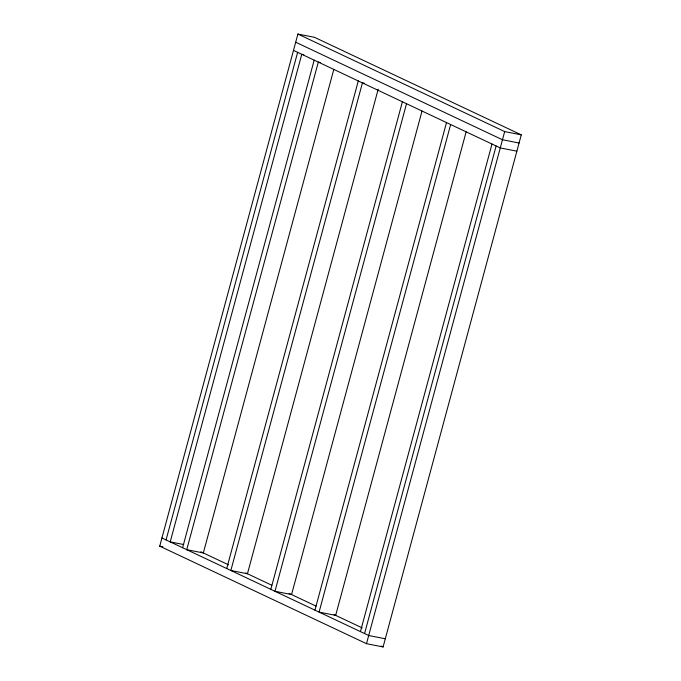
<?xml version="1.0" encoding="UTF-8"?>
<svg xmlns="http://www.w3.org/2000/svg" width="681" height="681" viewBox="0 0 681 681"><rect width="100%" height="100%" fill="white"/><g stroke="black" fill="none" stroke-linecap="round" stroke-linejoin="round"><path stroke-width="1.02" d="M159.729 546.153L297.903 34.05L314.503 37.319L521.271 134.847L383.097 646.95L366.497 643.681L159.729 546.153L162.844 546.766M166.07 539.931L297.631 52.343M182.61 547.737L314.171 60.149M333.792 69.471L203.338 552.946L186.747 549.686L318.308 62.099L320.385 62.507M226.722 568.541L358.283 80.954M378.185 89.245L247.45 573.76L230.859 570.491L362.42 82.903L364.497 83.312M270.834 589.346L402.394 101.758M406.531 103.708L274.971 591.295L291.562 594.564L422.016 111.08M314.945 610.15L446.506 122.571M450.643 124.521L319.083 612.108L335.673 615.369L466.127 131.893M360.436 631.61L491.997 144.023M364.573 633.56L496.134 145.972M366.497 643.681L504.672 131.586L297.903 34.05M303.837 54.701L301.768 54.293L170.207 541.88L183.691 544.536M504.672 131.586L521.271 134.847M519.067 143.019L502.467 139.758L295.699 42.222M516.862 151.191L500.263 147.93L293.494 50.394M385.301 638.778L368.702 635.509L161.933 537.981M200.861 551.78L228.535 564.838M245.798 572.976L271.813 585.251M289.084 593.389L316.052 606.116M334.022 614.594L362.215 627.891M381.173 646.039L383.097 646.95"/></g></svg>
